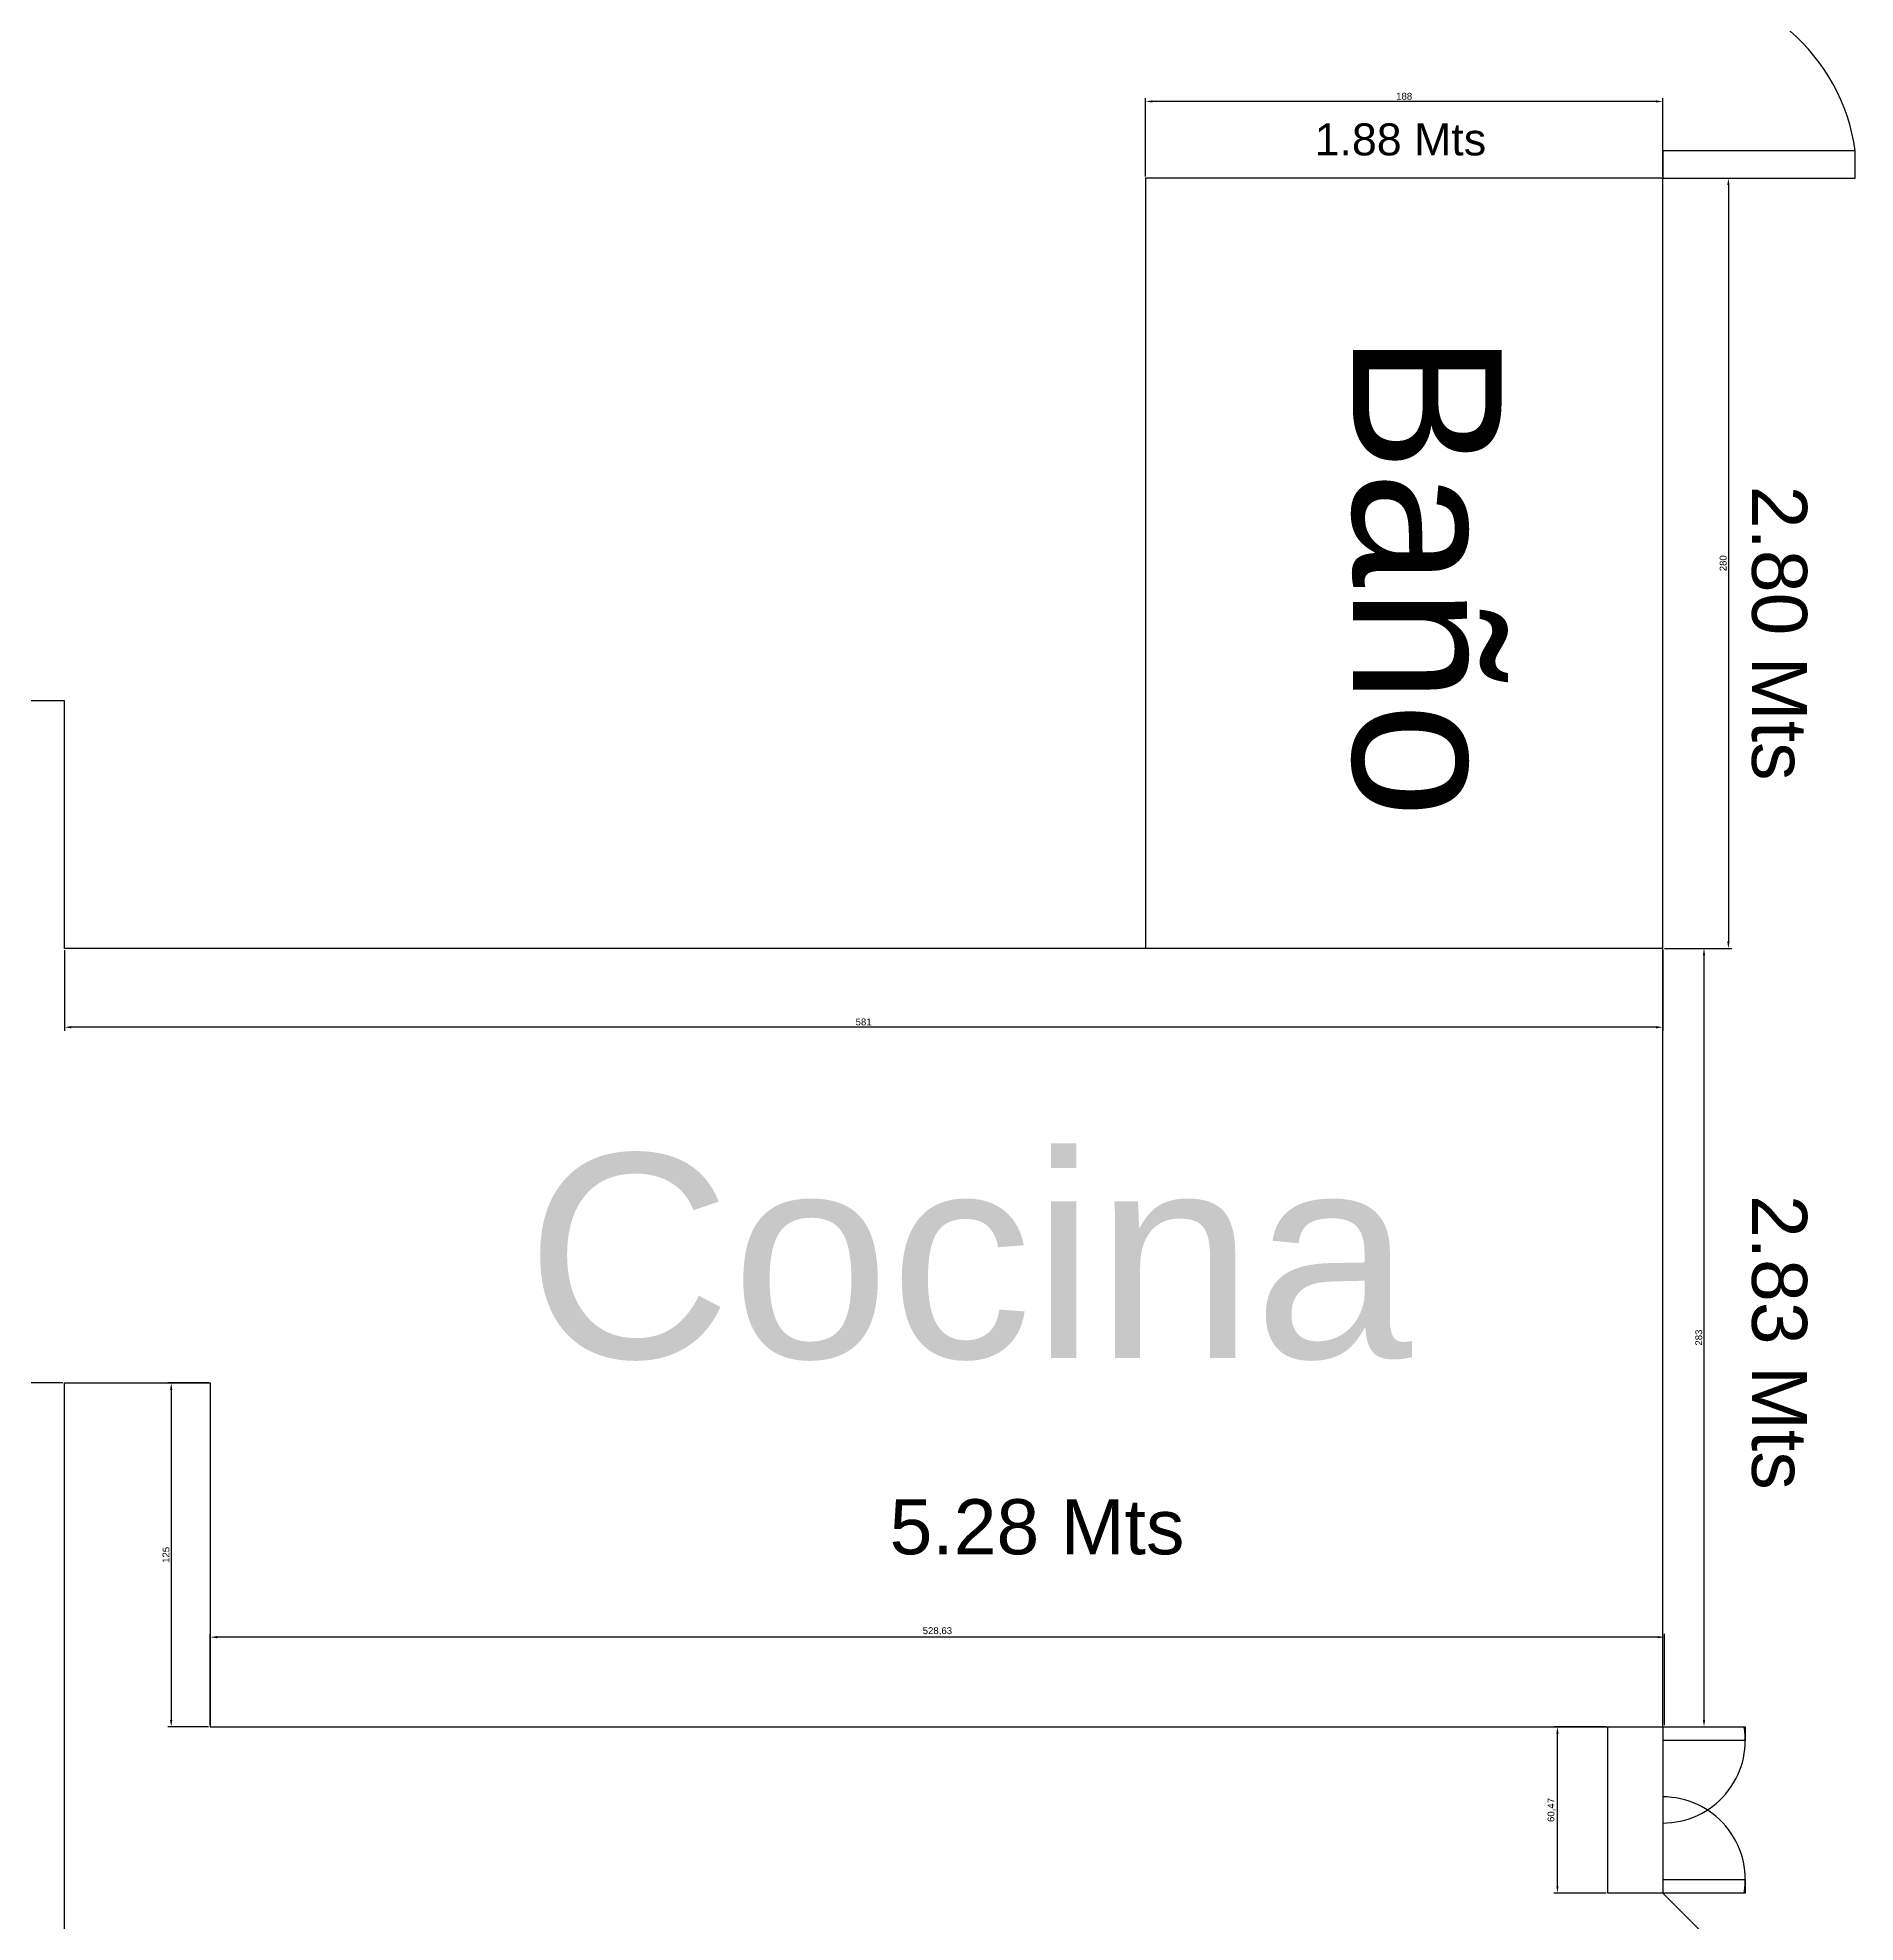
# Model space of a CAD drawing. Header units: millimetres. Extents: x 4980 to 36158, y 679 to 26062.
# Drawn here: x 28563 to 29224, y 2370 to 3055 of the extents above; entities that cross this region are included whole.
import ezdxf

# ---------------------------------------------------------------- set-up
doc = ezdxf.new("R2010")
doc.units = ezdxf.units.MM
doc.styles.get("Standard").update_dxf_attribs({"font": 'arial.ttf'})
doc.dimstyles.new('ISO-25', dxfattribs={"dimtxt": 2.5, "dimasz": 2.5, "dimexe": 1.25, "dimexo": 0.625, "dimtad": 1, "dimtxsty": 'Standard', "dimcen": 2.5, "dimadec": 0, "dimazin": 0, "dimtfac": 1, "dimtmove": 0, "dimatfit": 3, "dimfxl": 1, "dimarcsym": 0})

# ---------------------------------------------------------------- blocks, each defined once
blk = doc.blocks.new('*D36')
at = {"color": 0, "lineweight": -2, "transparency": 16777216}
for p, q in [((29133.35, 2441.41), (29114.44, 2441.41)), ((29115.69, 2383.45), (29115.69, 2438.91)), ((29133.35, 2380.95), (29114.44, 2380.95))]:
    blk.add_line(p, q, dxfattribs=at)
at = {"color": 0, "transparency": 16777216}
for points in [[(29115.28, 2438.91), (29116.11, 2438.91), (29115.69, 2441.41)], [(29115.28, 2383.45), (29116.11, 2383.45), (29115.69, 2380.95)]]:
    blk.add_solid(points, dxfattribs=at)
at = {"layer": 'Defpoints', "color": 0, "transparency": 16777216}
for p in [(29115.69, 2441.41), (29133.97, 2441.41), (29133.97, 2380.95)]:
    blk.add_point(p, dxfattribs=at)
at = {"color": 0, "transparency": 16777216, "insert": (29113.57, 2411.18), "char_height": 2.5, "attachment_point": 5, "rotation": 90}
blk.add_mtext('60,47', dxfattribs=at)
blk = doc.blocks.new('*D37')
at = {"color": 0, "lineweight": -2, "transparency": 16777216}
for p, q in [((29154.6, 3004.41), (29179.09, 3004.41)), ((29177.84, 3001.91), (29177.84, 2726.91)), ((29154.6, 2724.41), (29179.09, 2724.41))]:
    blk.add_line(p, q, dxfattribs=at)
at = {"color": 0, "transparency": 16777216}
for points in [[(29177.42, 3001.91), (29178.25, 3001.91), (29177.84, 3004.41)], [(29177.42, 2726.91), (29178.25, 2726.91), (29177.84, 2724.41)]]:
    blk.add_solid(points, dxfattribs=at)
at = {"layer": 'Defpoints', "color": 0, "transparency": 16777216}
for p in [(29153.97, 3004.41), (29153.97, 2724.41), (29177.84, 2724.41)]:
    blk.add_point(p, dxfattribs=at)
at = {"color": 0, "transparency": 16777216, "insert": (29175.94, 2864.41), "char_height": 2.5, "attachment_point": 5, "rotation": 90}
blk.add_mtext('280', dxfattribs=at)
blk = doc.blocks.new('*D38')
at = {"color": 0, "lineweight": -2, "transparency": 16777216}
for p, q in [((28965.97, 3005.04), (28965.97, 3033.55)), ((29151.47, 3032.3), (28968.47, 3032.3)), ((29153.97, 3005.04), (29153.97, 3033.55))]:
    blk.add_line(p, q, dxfattribs=at)
at = {"color": 0, "transparency": 16777216}
for points in [[(28968.47, 3032.72), (28968.47, 3031.89), (28965.97, 3032.3)], [(29151.47, 3032.72), (29151.47, 3031.89), (29153.97, 3032.3)]]:
    blk.add_solid(points, dxfattribs=at)
at = {"layer": 'Defpoints', "color": 0, "transparency": 16777216}
for p in [(28965.97, 3032.3), (28965.97, 3004.41), (29153.97, 3004.41)]:
    blk.add_point(p, dxfattribs=at)
at = {"color": 0, "transparency": 16777216, "insert": (29059.97, 3034.2), "char_height": 2.5, "attachment_point": 5}
blk.add_mtext('188', dxfattribs=at)
blk = doc.blocks.new('*D39')
at = {"color": 0, "lineweight": -2, "transparency": 16777216}
for p, q in [((29154.6, 2724.41), (29170.22, 2724.41)), ((29168.97, 2721.91), (29168.97, 2443.91)), ((29154.6, 2441.41), (29170.22, 2441.41))]:
    blk.add_line(p, q, dxfattribs=at)
at = {"color": 0, "transparency": 16777216}
for points in [[(29168.56, 2721.91), (29169.39, 2721.91), (29168.97, 2724.41)], [(29168.56, 2443.91), (29169.39, 2443.91), (29168.97, 2441.41)]]:
    blk.add_solid(points, dxfattribs=at)
at = {"layer": 'Defpoints', "color": 0, "transparency": 16777216}
for p in [(29153.97, 2724.41), (29153.97, 2441.41), (29168.97, 2441.41)]:
    blk.add_point(p, dxfattribs=at)
at = {"color": 0, "transparency": 16777216, "insert": (29167.07, 2582.91), "char_height": 2.5, "attachment_point": 5, "rotation": 90}
blk.add_mtext('283', dxfattribs=at)
blk = doc.blocks.new('*D40')
at = {"color": 0, "lineweight": -2, "transparency": 16777216}
for p, q in [((28572.97, 2723.79), (28572.97, 2694.49)), ((29153.97, 2723.79), (29153.97, 2694.49)), ((29151.47, 2695.74), (28575.47, 2695.74))]:
    blk.add_line(p, q, dxfattribs=at)
at = {"color": 0, "transparency": 16777216}
for points in [[(28575.47, 2696.15), (28575.47, 2695.32), (28572.97, 2695.74)], [(29151.47, 2696.15), (29151.47, 2695.32), (29153.97, 2695.74)]]:
    blk.add_solid(points, dxfattribs=at)
at = {"layer": 'Defpoints', "color": 0, "transparency": 16777216}
for p in [(28572.97, 2724.41), (29153.97, 2724.41), (28572.97, 2695.74)]:
    blk.add_point(p, dxfattribs=at)
at = {"color": 0, "transparency": 16777216, "insert": (28863.47, 2697.64), "char_height": 2.5, "attachment_point": 5}
blk.add_mtext('581', dxfattribs=at)
blk = doc.blocks.new('*D41')
at = {"color": 0, "lineweight": -2, "transparency": 16777216}
for p, q in [((28625.97, 2442.04), (28625.97, 2475.26)), ((29152.1, 2474.01), (28628.47, 2474.01)), ((29154.6, 2442.04), (29154.6, 2475.26))]:
    blk.add_line(p, q, dxfattribs=at)
at = {"color": 0, "transparency": 16777216}
for points in [[(28628.47, 2474.42), (28628.47, 2473.59), (28625.97, 2474.01)], [(29152.1, 2474.42), (29152.1, 2473.59), (29154.6, 2474.01)]]:
    blk.add_solid(points, dxfattribs=at)
at = {"layer": 'Defpoints', "color": 0, "transparency": 16777216}
for p in [(28625.97, 2474.01), (28625.97, 2441.41), (29154.6, 2441.41)]:
    blk.add_point(p, dxfattribs=at)
at = {"color": 0, "transparency": 16777216, "insert": (28890.29, 2476.13), "char_height": 2.5, "attachment_point": 5}
blk.add_mtext('528,63', dxfattribs=at)
blk = doc.blocks.new('*D42')
at = {"color": 0, "lineweight": -2, "transparency": 16777216}
for p, q in [((28625.35, 2566.41), (28610.51, 2566.41)), ((28611.76, 2563.91), (28611.76, 2443.91)), ((28625.35, 2441.41), (28610.51, 2441.41))]:
    blk.add_line(p, q, dxfattribs=at)
at = {"color": 0, "transparency": 16777216}
for points in [[(28611.34, 2563.91), (28612.17, 2563.91), (28611.76, 2566.41)], [(28611.34, 2443.91), (28612.17, 2443.91), (28611.76, 2441.41)]]:
    blk.add_solid(points, dxfattribs=at)
at = {"layer": 'Defpoints', "color": 0, "transparency": 16777216}
for p in [(28625.97, 2566.41), (28611.76, 2441.41), (28625.97, 2441.41)]:
    blk.add_point(p, dxfattribs=at)
at = {"color": 0, "transparency": 16777216, "insert": (28609.86, 2503.91), "char_height": 2.5, "attachment_point": 5, "rotation": 90}
blk.add_mtext('125', dxfattribs=at)
blk = doc.blocks.new('*D43')
at = {"color": 0, "lineweight": -2, "transparency": 16777216}
for p, q in [((28572.35, 2566.41), (28543.41, 2566.41)), ((28544.66, 2563.91), (28544.66, 2188.91)), ((28572.35, 2186.41), (28543.41, 2186.41))]:
    blk.add_line(p, q, dxfattribs=at)
at = {"color": 0, "transparency": 16777216}
for points in [[(28544.25, 2563.91), (28545.08, 2563.91), (28544.66, 2566.41)], [(28544.25, 2188.91), (28545.08, 2188.91), (28544.66, 2186.41)]]:
    blk.add_solid(points, dxfattribs=at)
at = {"layer": 'Defpoints', "color": 0, "transparency": 16777216}
for p in [(28572.97, 2566.41), (28544.66, 2186.41), (28572.97, 2186.41)]:
    blk.add_point(p, dxfattribs=at)
at = {"color": 0, "transparency": 16777216, "insert": (28542.76, 2376.41), "char_height": 2.5, "attachment_point": 5, "rotation": 90}
blk.add_mtext('380', dxfattribs=at)

msp = doc.modelspace()

# ---------------------------------------------------------------- linework, layer by layer
for p, q in [((29223.975, 3014.412), (29153.975, 3014.412)), ((29153.975, 3014.412), (29153.975, 3004.412)), ((29223.975, 3004.412), (29223.975, 3014.412)), ((29153.975, 3004.412), (28965.975, 3004.412)), ((28965.975, 3004.412), (28965.975, 2724.412)), ((29153.975, 2724.412), (29153.975, 3004.412)), ((29153.975, 3004.412), (29223.975, 3004.412)), ((28572.975, 2814.412), (28528.467, 2814.412)), ((28572.975, 2724.412), (28572.975, 2814.412)), ((28625.975, 2724.412), (28572.975, 2724.412)), ((29153.975, 2724.412), (28625.975, 2724.412)), ((29153.975, 2441.412), (29153.975, 2724.412)), ((28572.975, 2186.412), (28572.975, 2566.412)), ((28572.975, 2566.412), (28625.975, 2566.412)), ((28625.975, 2566.412), (28625.975, 2441.412)), ((28625.975, 2441.412), (29153.975, 2441.412)), ((29133.975, 2380.945), (29133.975, 2441.412)), ((29153.975, 2441.412), (29153.975, 2380.945)), ((29153.975, 2380.945), (29133.975, 2380.945)), ((29153.975, 2380.945), (29175.188, 2359.732))]:
    msp.add_line(p, q)
for points in [[(29153.975, 2441.412), (29183.975, 2441.412), (29183.975, 2436.412), (29153.975, 2436.412)], [(29153.975, 2385.945), (29183.975, 2385.945), (29183.975, 2380.945), (29153.975, 2380.945)]]:
    msp.add_lwpolyline(points)
for centre, radius, start, end in [((29153.975, 3004.412), 70.711, 8.130102, 89.980393), ((29153.975, 2436.412), 30, 270, 9.594068), ((29153.975, 2385.945), 30, 350.405932, 90)]:
    msp.add_arc(centre, radius, start, end)

# ---------------------------------------------------------------- texts
for s, height, p in [('1.88 Mts', 11.6443, (29027.411, 3012.695)), ('Cocina', 74.1113, (28740.623, 2575.502)), ('5.28 Mts', 20.0063, (28872.919, 2504.132))]:
    msp.add_text(s, height=height).set_placement(p)
for s, p in [('2.80 Mts', (29186.44, 2892.597)), ('2.83 Mts', (29186.44, 2634.752))]:
    msp.add_text(s, height=20.0063, rotation=270).set_placement(p)
at = {"insert": (29095.39, 2948.111), "char_height": 54.0608, "attachment_point": 1, "rotation": 270}
msp.add_mtext_dynamic_manual_height_columns('Baño', width=2.32002, gutter_width=85.222, heights=[0], dxfattribs=at)

# ---------------------------------------------------------------- dimensions: what is measured, and where the dimension line sits
for base, p1, p2, picture, middle in [((28965.975, 3032.303), (29153.975, 3004.412), (28965.975, 3004.412), '*D38', (29059.975, 3034.205)), ((28572.975, 2695.736), (29153.975, 2724.412), (28572.975, 2724.412), '*D40', (28863.475, 2697.637)), ((28625.974780328, 2474.005592091), (29154.599780328, 2441.412302657), (28625.974780328, 2441.412302657), '*D41', (28890.287280328, 2476.13297954))]:
    dim = msp.add_linear_dim(base=base, p1=p1, p2=p2, dimstyle='ISO-25')
    dim.commit()
    dim.dimension.update_dxf_attribs({"geometry": picture, "text_midpoint": middle})
for base, p1, p2, picture, middle in [((29177.838, 2724.412), (29153.975, 3004.412), (29153.975, 2724.412), '*D37', (29175.937, 2864.412)), ((29168.975, 2441.412), (29153.975, 2724.412), (29153.975, 2441.412), '*D39', (29167.072, 2582.912)), ((28544.665, 2186.412), (28572.975, 2566.412), (28572.975, 2186.412), '*D43', (28542.762, 2376.412)), ((28611.756, 2441.412), (28625.975, 2566.412), (28625.975, 2441.412), '*D42', (28609.855, 2503.912)), ((29115.694, 2441.412), (29133.975, 2380.945), (29133.975, 2441.412), '*D36', (29113.567, 2411.179))]:
    dim = msp.add_linear_dim(base=base, p1=p1, p2=p2, angle=270, dimstyle='ISO-25')
    dim.commit()
    dim.dimension.update_dxf_attribs({"geometry": picture, "text_midpoint": middle})

doc.saveas('drawing.dxf')
